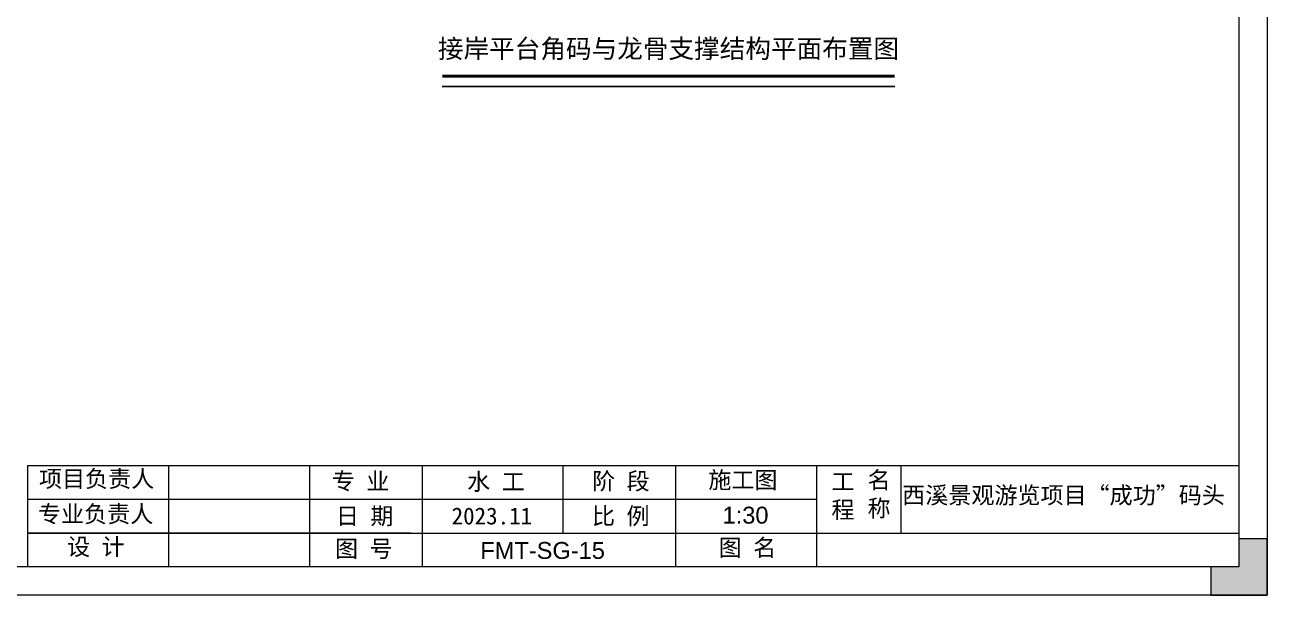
# Model space of a CAD drawing. Header units: millimetres. Extents: x 4 to 2106212, y -117026 to 198097.
# Drawn here: x 1855628 to 1862243, y 181227 to 184261 of the extents above; entities that cross this region are included whole.
import ezdxf
from ezdxf.enums import TextEntityAlignment as Align

# ---------------------------------------------------------------- set-up
doc = ezdxf.new("R2010")
doc.units = ezdxf.units.MM
doc.layers.add('图框', color=7, linetype='Continuous', lineweight=13)
doc.layers.add('文本', color=3, linetype='Continuous', lineweight=13)
doc.styles.add('Arial', font='arial.ttf')
doc.styles.get("Standard").update_dxf_attribs({"font": 'arial.ttf'})

# ---------------------------------------------------------------- blocks, each defined once
blk = doc.blocks.new('GW-TK')
at = {"layer": '图框', "linetype": 'Continuous', "lineweight": 0}
h = blk.add_hatch(color=256, dxfattribs=at)
h.dxf.hatch_style = 1
h.paths.add_polyline_path([(927603.55, 464418.01), (927603.55, 464428.01), (927598.55, 464428.01), (927598.55, 464423.01), (927593.55, 464423.01), (927593.55, 464418.01)])
at = {"layer": '图框', "linetype": 'Continuous'}
for p, q in [((927383.55, 464441.02), (927383.55, 464423.01)), ((927408.55, 464441.02), (927408.55, 464423.01)), ((927433.55, 464441.02), (927433.55, 464423.01)), ((927453.55, 464441.02), (927453.55, 464423.01)), ((927478.55, 464441.02), (927478.55, 464429.01)), ((927498.55, 464441.02), (927498.55, 464423.01)), ((927523.55, 464441.02), (927523.55, 464423.01)), ((927538.55, 464441.02), (927538.55, 464429.01)), ((927383.55, 464435.01), (927523.55, 464435.01)), ((927451.56, 464429.01), (927383.55, 464429.01)), ((927383.55, 464429.01), (927598.55, 464429.01))]:
    blk.add_line(p, q, dxfattribs=at)
at = {"layer": '图框'}
for points in [[(927183.55, 464715.01), (927603.55, 464715.01), (927603.55, 464418.01), (927183.55, 464418.01)], [(927188.55, 464710.01), (927598.55, 464710.01), (927598.55, 464423.01), (927188.55, 464423.01)]]:
    blk.add_lwpolyline(points, close=True, dxfattribs=at)
at = {"layer": '图框', "linetype": 'Continuous'}
blk.add_lwpolyline([(927383.55, 464441.02), (927598.55, 464441.02)], dxfattribs=at)
at = {"layer": '图框', "linetype": 'Continuous', "lineweight": 0}
blk.add_lwpolyline([(927598.55, 464428.01), (927598.55, 464423.01), (927593.55, 464423.01), (927593.55, 464418.01), (927603.55, 464418.01), (927603.55, 464428.01)], close=True, dxfattribs=at)
at = {"layer": '图框', "linetype": 'Continuous', "char_height": 3, "attachment_point": 1}
for s, width, heights, insert in [('{\\fSimSun|b0|i0|c134|p2;项目负责人}', 26.0225, [0], (927385.56, 464440.15)), ('{\\fSimSun|b0|i0|c134|p2;专 业}', 12.8345, [0], (927437.53, 464439.73)), ('{\\fSimSun|b0|i0|c134|p2;阶 段}', 17.4775, [0], (927483.73, 464439.73)), ('{\\fSimSun|b0|i0|c134|p2;工 程}', 5.2119, [0], (927526.21, 464439.66)), ('{\\fSimSun|b0|i0|c134|p2;名 称}', 5.2119, [0], (927532.62, 464439.93)), ('{\\fSimSun|b0|i0|c134|p2;专业负责人}', 24.6361, [2.04], (927385.39, 464433.9)), ('{\\fSimSun|b0|i0|c134|p2;日 期}', 11.224, [0], (927438.25, 464433.55)), ('{\\fSimSun|b0|i0|c134|p2;比 例}', 10.9146, [0], (927483.71, 464433.55)), ('{\\fSimSun|b0|i0|c134|p2;设 计}', 16.2353, [0], (927390.55, 464428.09)), ('{\\fSimSun|b0|i0|c134|p2;图 名}', 12.066, [0], (927506.19, 464427.94)), ('{\\fSimSun|b0|i0|c134|p2;图 号}', 23.6261, [0], (927438.11, 464427.75))]:
    blk.add_mtext_dynamic_manual_height_columns(s, width=width, gutter_width=17.5, heights=heights, dxfattribs=dict(at, insert=insert))
at = {"layer": '图框', "color": 3, "linetype": 'Continuous', "char_height": 3, "attachment_point": 1}
for s, width, insert in [('{\\fSimSun|b0|i0|c134|p2;水 工}', 11.224, (927461.55, 464439.63)), ('\\pt9;{\\fSimSun|b0|i0|c134|p2;施工图}', 18.6303, (927504.36, 464439.94)), ('\\pt9;{\\fSimSun|b0|i0|c134|p2;西溪景观游览项目“成功”码头}', 60.0149, (927538.77, 464437.24)), ('{\\fSimSun|b0|i0|c134|p2;2023.11}', 11.224, (927458.8, 464433.55))]:
    blk.add_mtext_dynamic_manual_height_columns(s, width=width, gutter_width=17.5, heights=[0], dxfattribs=dict(at, insert=insert))

msp = doc.modelspace()

# ---------------------------------------------------------------- linework, layer by layer
msp.add_line((1857850.8684, 183932.3881, -0.0005), (1860259.7009, 183932.3881, -0.0005))
at = {"const_width": 15, "elevation": -0.0005}
msp.add_lwpolyline([(1857850.8684, 183987.7881), (1860259.7009, 183987.7881)], dxfattribs=at)

# ---------------------------------------------------------------- block references
at = {"layer": '文本', "xscale": 30, "yscale": 30, "zscale": 30}
msp.add_blockref('GW-TK', (-25965863.4089, -13751313.6738), dxfattribs=at)

# ---------------------------------------------------------------- texts
at = {"insert": (1859055.1857, 184128.3682, -0.0005), "char_height": 100, "attachment_point": 5, "line_spacing_factor": 2, "style": 'Arial'}
msp.add_mtext('接岸平台角码与龙骨支撑结构平面布置图', dxfattribs=at)
at = {"layer": '文本', "style": 'Arial'}
msp.add_text('FMT-SG-15', height=90, dxfattribs=at).set_placement((1858053.3843, 181464.3413), align=Align.MIDDLE_LEFT)
at = {"layer": '文本', "color": 6}
note = msp.add_mtext_dynamic_manual_height_columns('{\\C256;1:30\\P}', width=120, gutter_width=0, heights=[124.0928, 0], dxfattribs=dict(at, insert=(1859343.2405, 181697.177), char_height=90, attachment_point=1, style='Arial'))

doc.saveas('drawing.dxf')
